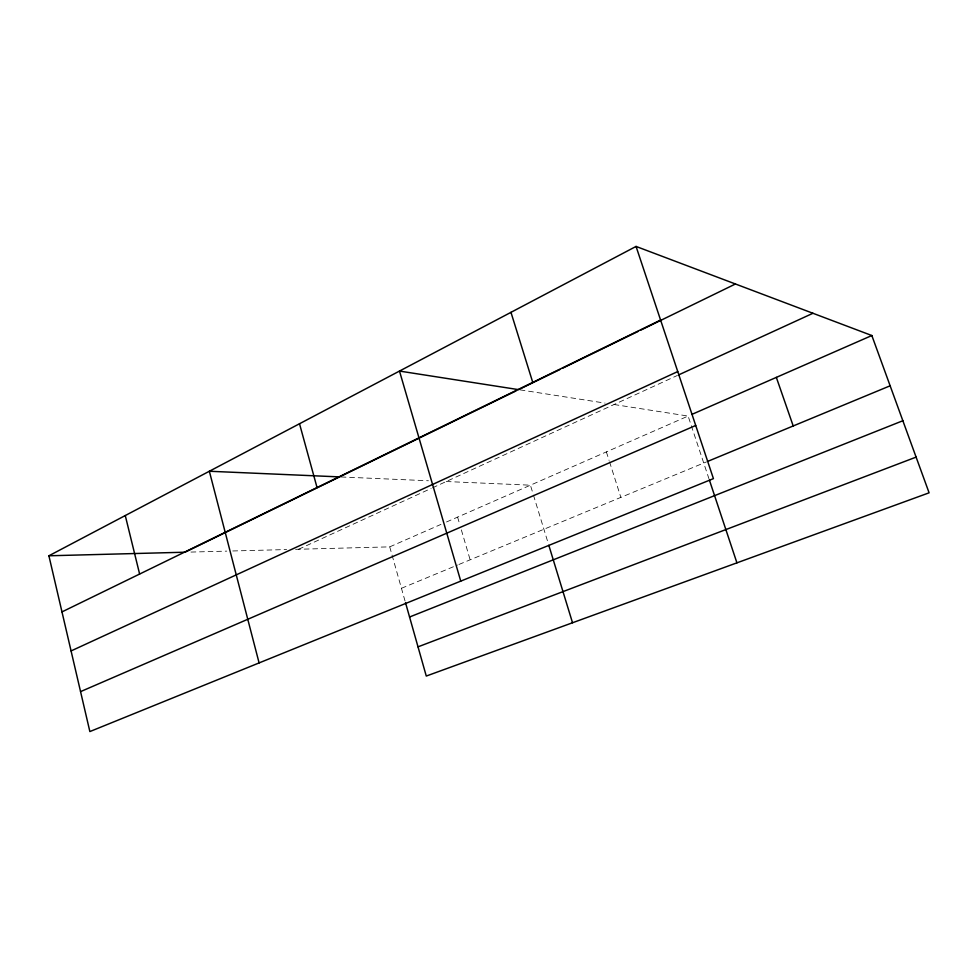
<?xml version="1.0" encoding="UTF-8"?>
<svg xmlns="http://www.w3.org/2000/svg" width="978" height="978" viewBox="0 0 978 978"><rect width="100%" height="100%" fill="white"/><g stroke="black" fill="none" stroke-linecap="round" stroke-linejoin="round"><path stroke-width="0.73" stroke-dasharray="4.89 3.67" d="M298.62 549.245L431.151 488.438M432.52 487.814L677.424 375.442M295.625 549.33L389.721 546.861L440.968 524.391M446.518 521.971L688.109 416.066L708.916 478.633M401.445 588.291L457.533 565.039M458.926 564.465L706.532 461.873M190.979 552.069L226.786 551.127M232.752 550.969L286.627 549.563M341.09 476.971L428.425 480.76M446.212 481.531L530.418 485.186L533.034 493.719M520.113 389.867L605.089 403.119M614.062 404.513L688.109 416.066M606.372 451.897L609.086 460.418M609.538 461.836L620.859 497.362M533.462 495.137L548.365 543.817M457.594 517.105L459.684 524.232M461.359 529.917L470.149 559.819M389.721 546.861L405.1 601.213"/><path stroke-width="1.47" d="M636.055 246.432L713.427 478.633L89.866 731.568L48.9 555.785L636.055 246.432L871.838 335.527L929.1 492.814L426.274 676.055L405.503 602.644M61.981 611.898L660.59 320.063M515.919 390.968L185.013 552.215L48.9 555.785M559.819 369.574L518.633 389.647L399.489 371.065L460.76 581.128M562.57 368.229L638.059 331.432M640.81 330.099L735.444 283.987M71.076 650.932L677.754 371.567M678.805 374.819L812.938 313.278M692.241 414.244L871.838 335.527M80.551 691.629L695.713 425.479M707.925 461.298L890.139 385.797M409.562 617.008L902.853 420.736M418.009 646.849L916.105 457.117M339.574 476.897L209.353 471.249L259.097 662.925M776.336 377.386L793.207 425.956M709.392 480.051L736.923 562.851M510.968 312.337L532.753 382.386M548.805 545.272L572.521 622.754M299.512 423.743L317.043 487.545M125.27 515.553L139.622 574.037"/></g></svg>
